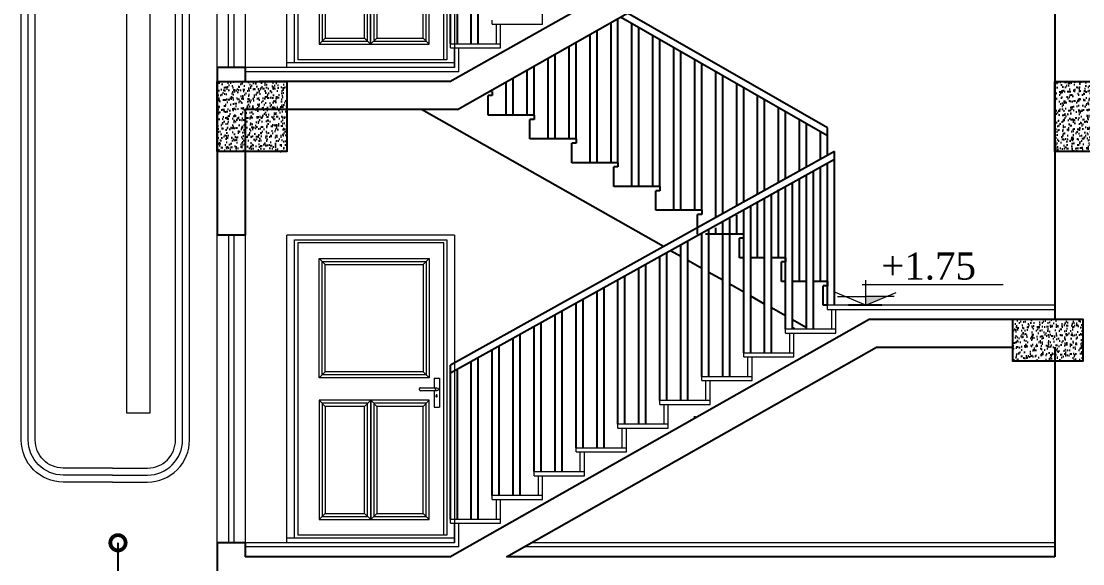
# Model space of a CAD drawing. Header units: metres. Extents: x -1655 to 449, y 40 to 361.
# Drawn here: x 247.21 to 254.81, y 47 to 50.88 of the extents above; entities that cross this region are included whole.
import ezdxf

# ---------------------------------------------------------------- set-up
doc = ezdxf.new("R2010")
doc.units = ezdxf.units.M
doc.header["$MEASUREMENT"] = 0
doc.linetypes.add('DASHDOT', pattern=[1, 0.5, -0.25, 0, -0.25])
doc.layers.add('A-WALL', color=7, linetype='Continuous')
doc.layers.add('TEXT', color=3, linetype='Continuous')
for name, color, linetype, lineweight in [('Layer3', 144, 'Continuous', 15), ('Layer4', 252, 'Continuous', 25), ('Layer5', 31, 'Continuous', 9)]:
    doc.layers.add(name, color=color, linetype=linetype, lineweight=lineweight)
doc.styles.add('DIMPLAN', font='romanc.shx', dxfattribs={"height": 0.15})
doc.styles.get("Standard").update_dxf_attribs({"font": 'arial.ttf'})
doc.dimstyles.new('DIMPLAN', dxfattribs={"dimtxt": 0.009, "dimasz": 0.219, "dimexe": 0.2, "dimexo": 0.2, "dimgap": 0.05, "dimtad": 0, "dimzin": 0, "dimdsep": 46, "dimtxsty": 'DIMPLAN', "dimblk1": 'DOTSMALL', "dimblk2": 'DOTSMALL', "dimsah": 1, "dimcen": 0, "dimse1": 1, "dimse2": 1, "dimclrd": 1, "dimclre": 1, "dimclrt": 2, "dimadec": 0, "dimazin": 0, "dimtfac": 0.909091, "dimtofl": 0, "dimtmove": 1, "dimatfit": 3, "dimldrblk": 'DOTSMALL', "dimfxl": 0.2, "dimtolj": 1, "dimtzin": 0, "dimarcsym": 0})

# ---------------------------------------------------------------- blocks, each defined once
blk = doc.blocks.new('st d')
at = {"layer": 'Layer4'}
for p, q in [((4903.8463, 1927.8608), (4904.1763, 1927.8608)), ((4903.8463, 1927.8608), (4903.8463, 1927.8308)), ((4903.8463, 1927.8308), (4903.8763, 1927.8308)), ((4903.8763, 1927.6908), (4903.8763, 1927.8308))]:
    blk.add_line(p, q, dxfattribs=at)
blk = doc.blocks.new('120')
at = {"layer": 'Layer5'}
for p, q in [((6646.0053, 1789.0429), (6644.8053, 1789.0429)), ((6644.8053, 1786.8429), (6644.8053, 1789.0429)), ((6644.8603, 1786.8759), (6644.8603, 1789.0099)), ((6644.8603, 1789.0099), (6645.9503, 1789.0099)), ((6645.9503, 1789.0099), (6645.9503, 1786.8979)), ((6646.0053, 1789.0429), (6646.0053, 1786.8429)), ((6646.0053, 1789.0429), (6646.0053, 1786.8759)), ((6644.8823, 1788.9879), (6644.8823, 1786.8979)), ((6645.9283, 1788.9879), (6644.8823, 1788.9879)), ((6645.9283, 1786.8979), (6645.9283, 1788.9879)), ((6645.0354, 1788.0228), (6645.0354, 1788.8769)), ((6645.0354, 1788.8769), (6645.0794, 1788.8329)), ((6645.0354, 1788.8769), (6645.824, 1788.8769)), ((6645.0574, 1788.0448), (6645.0574, 1788.8549)), ((6645.0574, 1788.8549), (6645.802, 1788.8549)), ((6645.824, 1788.8769), (6645.78, 1788.8329)), ((6645.802, 1788.8549), (6645.802, 1788.0448)), ((6645.824, 1788.8769), (6645.824, 1788.0228)), ((6645.0794, 1788.0668), (6645.0794, 1788.8329)), ((6645.0794, 1788.8329), (6645.78, 1788.8329)), ((6645.78, 1788.8329), (6645.78, 1788.0668)), ((6645.0794, 1788.0668), (6645.0354, 1788.0228)), ((6645.824, 1788.0228), (6645.0354, 1788.0228)), ((6645.802, 1788.0448), (6645.0574, 1788.0448)), ((6645.78, 1788.0668), (6645.0794, 1788.0668)), ((6645.78, 1788.0668), (6645.824, 1788.0228)), ((6645.859, 1788.0217), (6645.8975, 1788.0217)), ((6645.859, 1788.0217), (6645.859, 1787.9524)), ((6645.8975, 1788.0217), (6645.8975, 1787.8127)), ((6645.7538, 1787.9375), (6645.7538, 1787.9458)), ((6645.7604, 1787.9524), (6645.879, 1787.9524)), ((6645.879, 1787.9309), (6645.7604, 1787.9309)), ((6645.859, 1787.9309), (6645.859, 1787.8127)), ((6645.0354, 1787.8629), (6645.0354, 1787.0089)), ((6645.4047, 1787.8629), (6645.0354, 1787.8629)), ((6645.0794, 1787.8189), (6645.0354, 1787.8629)), ((6645.0574, 1787.8409), (6645.0574, 1787.0309)), ((6645.3827, 1787.8409), (6645.0574, 1787.8409)), ((6645.0794, 1787.8189), (6645.0794, 1787.0529)), ((6645.3607, 1787.8189), (6645.0794, 1787.8189)), ((6645.3607, 1787.8189), (6645.4047, 1787.8629)), ((6645.3607, 1787.0529), (6645.3607, 1787.8189)), ((6645.3827, 1787.0309), (6645.3827, 1787.8409)), ((6645.4047, 1787.0089), (6645.4047, 1787.8629)), ((6645.4047, 1787.8629), (6645.4047, 1787.0089)), ((6645.824, 1787.8629), (6645.4047, 1787.8629)), ((6645.4487, 1787.8189), (6645.4047, 1787.8629)), ((6645.4267, 1787.8409), (6645.4267, 1787.0309)), ((6645.802, 1787.8409), (6645.4267, 1787.8409)), ((6645.4487, 1787.8189), (6645.4487, 1787.0529)), ((6645.78, 1787.8189), (6645.4487, 1787.8189)), ((6645.78, 1787.8189), (6645.824, 1787.8629)), ((6645.78, 1787.0529), (6645.78, 1787.8189)), ((6645.802, 1787.0309), (6645.802, 1787.8409)), ((6645.824, 1787.0089), (6645.824, 1787.8629)), ((6645.859, 1787.8127), (6645.8975, 1787.8127)), ((6645.0354, 1787.0089), (6645.0794, 1787.0529)), ((6645.0574, 1787.0309), (6645.3827, 1787.0309)), ((6645.0794, 1787.0529), (6645.3607, 1787.0529)), ((6645.4047, 1787.0089), (6645.3607, 1787.0529)), ((6645.4047, 1787.0089), (6645.4487, 1787.0529)), ((6645.4267, 1787.0309), (6645.802, 1787.0309)), ((6645.4487, 1787.0529), (6645.78, 1787.0529)), ((6645.824, 1787.0089), (6645.78, 1787.0529)), ((6645.0354, 1787.0089), (6645.4047, 1787.0089)), ((6645.4047, 1787.0089), (6645.824, 1787.0089)), ((6645.9503, 1786.8979), (6644.8823, 1786.8979)), ((6646.0053, 1786.8759), (6644.8053, 1786.8759))]:
    blk.add_line(p, q, dxfattribs=at)
blk.add_circle((6645.8791, 1787.9416), 0.0108, dxfattribs=at)
for centre, radius, start, end in [((6645.7604, 1787.9458), 0.0066, 90, 180), ((6645.7604, 1787.9375), 0.0066, 180, 270), ((6645.8761, 1787.8906), 0.00486, 103.06396, 75.2043), ((6645.8762, 1787.8984), 0.00328, 290.03594, 248.23232)]:
    blk.add_arc(centre, radius, start, end, dxfattribs=at)
blk = doc.blocks.new('_DOTSMALL')
at = {"color": 0, "linetype": 'ByBlock', "const_width": 0.5}
blk.add_lwpolyline([(-0.0625, 0, 1), (0.0625, 0, 1)], format="xyb", close=True, dxfattribs=at)
blk = doc.blocks.new('*D96')
at = {"color": 1, "lineweight": -2, "ltscale": 0.1, "transparency": 16777216}
for p, q in [((247.9005, 47.1505), (247.9005, 46.6684)), ((247.9005, 45.6505), (247.9005, 46.1327))]:
    blk.add_line(p, q, dxfattribs=at)
at = {"layer": 'DEFPOINTS', "color": 0, "ltscale": 0.1, "transparency": 16777216}
for p in [(248.6107, 47.1505), (247.9005, 45.6505), (248.6107, 45.6505)]:
    blk.add_point(p, dxfattribs=at)
at = {"color": 1, "lineweight": -2, "ltscale": 0.1, "transparency": 16777216, "xscale": 0.2189999999999999, "yscale": 0.2189999999999999, "zscale": 0.2189999999999999}
for p, rotation in [((247.9005, 47.1505), 90.00091462169881), ((247.9005, 45.6505), 270.0009146216988)]:
    blk.add_blockref('_DOTSMALL', p, dxfattribs=dict(at, rotation=rotation))
at = {"color": 2, "ltscale": 0.1, "transparency": 16777216, "insert": (247.9005, 46.4005), "char_height": 0.15, "attachment_point": 5, "rotation": 270.00091, "style": 'DIMPLAN'}
blk.add_mtext('\\A1;1.50', dxfattribs=at)
blk = doc.blocks.new('500')
at = {"layer": 'A-WALL', "ltscale": 0.1}
h = blk.add_hatch(dxfattribs=at)
h.set_pattern_fill('AR-SAND', color=251, scale=0.001, angle=45)
h.set_pattern_definition([(82.5, (2066.168173, -109.763723), (-0.03573813487, 0.0334753489), [0, -0.038608, 0, -0.04318, 0, -0.041275]), (52.5, (2066.168173, -109.76372), (-0.0189010928, 0.0824732851), [0, -0.020828, 0, -0.034798, 0, -0.013335]), (12.5, (2066.14608, -109.785815), (0.0558299826, 0.0560332312), [0, -0.0127, 0, -0.04572, 0, -0.05969]), (2.5, (2066.14608, -109.785815), (0.0382281109, 0.0697550782), [0, -0.00635, 0, -0.029972, 0, -0.03429])])
h.paths.add_polyline_path([(6632.6902, 1779.9429), (6632.1902, 1779.9429), (6632.1902, 1779.4429), (6632.6902, 1779.4429)])
at = {"ltscale": 0.1}
blk.add_lwpolyline([(6632.1902, 1779.9429), (6632.6902, 1779.9429), (6632.6902, 1779.4429), (6632.1902, 1779.4429), (6632.1902, 1779.9429)], dxfattribs=at)
blk = doc.blocks.new('30500')
at = {"layer": 'A-WALL', "ltscale": 0.1}
h = blk.add_hatch(dxfattribs=at)
h.set_pattern_fill('AR-SAND', color=251, scale=0.001, angle=45)
h.set_pattern_definition([(82.5, (2071.518156, -101.26364), (-0.03573813487, 0.0334753489), [0, -0.038608, 0, -0.04318, 0, -0.041275]), (52.5, (2071.518156, -101.26364), (-0.0189010928, 0.0824732851), [0, -0.020828, 0, -0.034798, 0, -0.013335]), (12.5, (2071.496064, -101.285732), (0.0558299826, 0.0560332312), [0, -0.0127, 0, -0.04572, 0, -0.05969]), (2.5, (2071.496064, -101.28573), (0.0382281109, 0.0697550782), [0, -0.00635, 0, -0.029972, 0, -0.03429])])
h.paths.add_polyline_path([(6638.0402, 1788.4429), (6637.5402, 1788.4429), (6637.5402, 1788.1429), (6638.0402, 1788.1429)])
at = {"ltscale": 0.1}
blk.add_lwpolyline([(6637.5402, 1788.4429), (6638.0402, 1788.4429), (6638.0402, 1788.1429), (6637.5402, 1788.1429), (6637.5402, 1788.4429)], dxfattribs=at)
blk = doc.blocks.new('nivoo')
at = {"layer": 'Layer3'}
blk.add_hatch(color=256, dxfattribs=at).paths.add_polyline_path([(1.1767, -0.1056), (1.3256, -0.1678), (1.3256, -0.1056)])
for p, q in [((1.3256, -0.1678), (1.3256, 0.0114)), ((1.35, -0.0205), (0.3424, -0.0205)), ((1.3256, -0.1678), (1.1088, -0.0772)), ((1.123, -0.1056), (1.3256, -0.1056)), ((1.3256, -0.1678), (1.5424, -0.0772)), ((1.5282, -0.1056), (1.3256, -0.1056))]:
    blk.add_line(p, q, dxfattribs=at)
at = {"layer": 'Layer4', "linetype": 'DASHDOT'}
blk.add_line((1.2094, -0.1678), (1.448, -0.1678), dxfattribs=at)

msp = doc.modelspace()

# ---------------------------------------------------------------- linework, layer by layer
at = {"ltscale": 0.1}
for p, q in [((254.608, 51.9506), (254.608, 48.7506)), ((248.6104, 50.5505), (248.6104, 49.3505)), ((248.8104, 50.5505), (248.6104, 50.5505)), ((248.8104, 50.5505), (248.8104, 50.4505)), ((248.8104, 50.2505), (248.8104, 49.3505)), ((248.8107, 49.3505), (248.6104, 49.3505)), ((253.2777, 48.7506), (254.308, 48.7506)), ((253.3304, 48.5506), (254.308, 48.5506)), ((254.608, 48.5506), (254.608, 47.0505)), ((248.6107, 47.1505), (248.6104, 47.1505)), ((248.6107, 47.1505), (248.6107, 45.6505)), ((248.8107, 47.1505), (248.6107, 47.1505)), ((248.8107, 47.1505), (248.8107, 47.0505)), ((254.608, 47.0505), (250.6832, 47.0505))]:
    msp.add_line(p, q, dxfattribs=at)
at = {"ltscale": 0.5}
for p, q in [((250.2775, 50.4506), (248.9104, 50.4505)), ((250.3302, 50.2506), (248.8104, 50.2505)), ((250.2776, 47.0506), (248.8107, 47.0505))]:
    msp.add_line(p, q, dxfattribs=at)
at = {"layer": 'A-WALL', "ltscale": 0.1}
for p, q in [((250.2775, 50.4506), (253.2776, 52.1506)), ((250.3302, 50.2506), (253.3304, 51.9506)), ((250.2776, 47.0506), (253.2777, 48.7506)), ((250.6832, 47.0505), (253.3304, 48.5506))]:
    msp.add_line(p, q, dxfattribs=at)
at = {"layer": 'A-WALL', "color": 1, "ltscale": 0.1}
for p, q in [((250.4303, 50.7196), (250.4303, 51.8469)), ((250.4303, 50.7196), (250.4303, 51.8469)), ((250.4803, 50.7196), (250.4803, 51.8747)), ((250.4803, 50.7196), (250.4803, 51.8747)), ((250.2803, 50.7196), (250.2803, 51.8206)), ((250.2803, 50.7196), (250.2803, 51.8206)), ((250.3303, 50.7196), (250.3303, 51.7912)), ((250.3303, 50.7196), (250.3303, 51.7912)), ((253.0304, 49.9506), (250.2804, 48.4206)), ((253.0304, 49.9506), (250.2804, 48.4206)), ((253.0304, 48.8496), (253.0304, 49.9506)), ((253.0304, 48.8506), (253.0304, 49.9506)), ((253.0304, 48.8496), (253.0304, 49.9506)), ((253.0304, 48.8506), (253.0304, 49.9506)), ((253.0304, 49.8934), (250.2804, 48.3634)), ((253.0304, 49.8934), (250.2804, 48.3634)), ((252.9804, 48.8496), (252.9804, 49.8656)), ((252.9804, 48.8496), (252.9804, 49.8656)), ((252.8304, 48.6796), (252.8304, 49.7821)), ((252.8304, 48.6796), (252.8304, 49.7821)), ((252.8804, 48.6796), (252.8804, 49.8099)), ((252.8804, 48.6796), (252.8804, 49.8099)), ((252.7304, 48.6796), (252.7304, 49.7265)), ((252.7304, 48.6796), (252.7304, 49.7265)), ((252.5804, 48.5096), (252.5804, 49.6473)), ((252.5804, 48.5096), (252.5804, 49.6473)), ((252.6804, 48.6796), (252.6804, 49.6987)), ((252.6804, 48.6796), (252.6804, 49.6987)), ((252.4304, 48.5096), (252.4304, 49.5559)), ((252.4304, 48.5096), (252.4304, 49.5559)), ((252.5304, 48.5096), (252.5304, 49.6169)), ((252.5304, 48.5096), (252.5304, 49.6169)), ((252.3804, 48.5096), (252.3804, 49.5255)), ((252.3804, 48.5096), (252.3804, 49.5255)), ((252.2304, 48.3396), (252.2304, 49.4483)), ((252.2304, 48.3396), (252.2304, 49.4483)), ((252.2804, 48.3396), (252.2804, 49.4761)), ((252.2804, 48.3396), (252.2804, 49.4761)), ((252.0804, 48.3396), (252.0804, 49.3649)), ((252.0804, 48.3396), (252.0804, 49.3649)), ((252.1304, 48.3396), (252.1304, 49.3927)), ((252.1304, 48.3396), (252.1304, 49.3927)), ((251.9304, 48.1696), (251.9304, 49.2814)), ((251.9304, 48.1696), (251.9304, 49.2814)), ((251.9804, 48.1696), (251.9804, 49.3092)), ((251.9804, 48.1696), (251.9804, 49.3092)), ((251.7804, 48.1696), (251.7804, 49.1979)), ((251.7804, 48.1696), (251.7804, 49.1979)), ((251.8304, 48.1696), (251.8304, 49.2258)), ((251.8304, 48.1696), (251.8304, 49.2258)), ((251.6304, 47.9996), (251.6304, 49.1145)), ((251.6304, 47.9996), (251.6304, 49.1145)), ((251.6804, 47.9996), (251.6804, 49.1423)), ((251.6804, 47.9996), (251.6804, 49.1423)), ((251.4804, 47.9996), (251.4804, 49.031)), ((251.4804, 47.9996), (251.4804, 49.031)), ((251.5304, 47.9996), (251.5304, 49.0589)), ((251.5304, 47.9996), (251.5304, 49.0589)), ((251.3304, 47.8296), (251.3304, 48.9476)), ((251.3304, 47.8296), (251.3304, 48.9476)), ((251.3804, 47.8296), (251.3804, 48.9754)), ((251.3804, 47.8296), (251.3804, 48.9754)), ((251.2304, 47.8296), (251.2304, 48.8919)), ((251.2304, 47.8296), (251.2304, 48.8919)), ((251.0804, 47.6596), (251.0804, 48.8085)), ((251.0804, 47.6596), (251.0804, 48.8085)), ((251.1804, 47.8296), (251.1804, 48.8641)), ((251.1804, 47.8296), (251.1804, 48.8641)), ((250.9304, 47.6596), (250.9304, 48.725)), ((250.9304, 47.6596), (250.9304, 48.725)), ((251.0304, 47.6596), (251.0304, 48.7807)), ((251.0304, 47.6596), (251.0304, 48.7807)), ((250.7804, 47.4896), (250.7804, 48.6416)), ((250.7804, 47.4896), (250.7804, 48.6416)), ((250.8804, 47.6596), (250.8804, 48.6972)), ((250.8804, 47.6596), (250.8804, 48.6972)), ((250.7304, 47.4896), (250.7304, 48.6138)), ((250.7304, 47.4896), (250.7304, 48.6138)), ((250.5804, 47.4896), (250.5804, 48.5303)), ((250.5804, 47.4896), (250.5804, 48.5303)), ((250.6304, 47.4896), (250.6304, 48.5581)), ((250.6304, 47.4896), (250.6304, 48.5581)), ((250.2804, 47.3196), (250.2804, 48.4206)), ((250.2804, 47.3196), (250.2804, 48.4206)), ((250.4304, 47.3196), (250.4304, 48.4469)), ((250.4304, 47.3196), (250.4304, 48.4469)), ((250.4804, 47.3196), (250.4804, 48.4747)), ((250.4804, 47.3196), (250.4804, 48.4747)), ((250.3304, 47.3196), (250.3304, 48.3912)), ((250.3304, 47.3196), (250.3304, 48.3912))]:
    msp.add_line(p, q, dxfattribs=at)
at = {"layer": 'A-WALL', "color": 251, "ltscale": 0.1}
for p, q in [((252.9804, 50.1196), (251.5479, 50.9406)), ((252.9804, 50.1196), (251.5479, 50.9406)), ((251.4304, 49.8696), (251.4304, 50.8739)), ((251.4304, 49.8696), (251.4304, 50.8739)), ((251.4804, 49.8696), (251.4804, 50.9023)), ((251.4804, 49.8696), (251.4804, 50.9023)), ((252.9804, 50.062), (251.4974, 50.9119)), ((252.9804, 50.062), (251.4974, 50.9119)), ((251.5804, 49.6996), (251.5804, 50.8644)), ((251.5804, 49.6996), (251.5804, 50.8644)), ((251.2804, 49.8696), (251.2804, 50.7889)), ((251.2804, 49.8696), (251.2804, 50.7889)), ((251.3304, 49.8696), (251.3304, 50.8173)), ((251.3304, 49.8696), (251.3304, 50.8173)), ((251.6304, 49.6996), (251.6304, 50.8357)), ((251.6304, 49.6996), (251.6304, 50.8357)), ((251.7304, 49.6996), (251.7304, 50.7784)), ((251.7304, 49.6996), (251.7304, 50.7784)), ((251.1304, 50.0396), (251.1304, 50.7039)), ((251.1304, 50.0396), (251.1304, 50.7039)), ((251.1804, 50.0396), (251.1804, 50.7323)), ((251.1804, 50.0396), (251.1804, 50.7323)), ((251.7804, 49.6996), (251.7804, 50.7497)), ((251.7804, 49.6996), (251.7804, 50.7497)), ((250.9804, 50.0396), (250.9804, 50.6189)), ((250.9804, 50.0396), (250.9804, 50.6189)), ((251.0304, 50.0396), (251.0304, 50.6473)), ((251.0304, 50.0396), (251.0304, 50.6473)), ((251.8804, 49.5296), (251.8804, 50.6924)), ((251.8804, 49.5296), (251.8804, 50.6924)), ((251.9304, 49.5296), (251.9304, 50.6638)), ((251.9304, 49.5296), (251.9304, 50.6638)), ((250.8804, 50.2096), (250.8804, 50.5623)), ((250.8804, 50.2096), (250.8804, 50.5623)), ((252.0304, 49.5296), (252.0304, 50.6064)), ((252.0304, 49.5296), (252.0304, 50.6064)), ((252.0804, 49.5296), (252.0804, 50.5778)), ((252.0804, 49.5296), (252.0804, 50.5778)), ((250.7304, 50.2096), (250.7304, 50.4773)), ((250.7304, 50.2096), (250.7304, 50.4773)), ((250.8304, 50.2096), (250.8304, 50.5339)), ((250.8304, 50.2096), (250.8304, 50.5339)), ((252.1804, 49.4777), (252.1804, 50.5205)), ((252.1804, 49.4777), (252.1804, 50.5205)), ((252.2304, 49.5055), (252.2304, 50.4918)), ((252.2304, 49.5055), (252.2304, 50.4918)), ((250.6804, 50.2096), (250.6804, 50.4489)), ((250.6804, 50.2096), (250.6804, 50.4489)), ((252.3304, 49.5612), (252.3304, 50.4345)), ((252.3304, 49.5612), (252.3304, 50.4345)), ((252.3804, 49.589), (252.3804, 50.4058)), ((252.3804, 49.589), (252.3804, 50.4058)), ((252.4804, 49.645), (252.4804, 50.3485)), ((252.4804, 49.645), (252.4804, 50.3485)), ((252.5304, 49.6754), (252.5304, 50.3199)), ((252.5304, 49.6754), (252.5304, 50.3199)), ((252.6304, 49.7281), (252.6304, 50.2626)), ((252.6304, 49.7281), (252.6304, 50.2626)), ((252.6804, 49.7559), (252.6804, 50.2339)), ((252.6804, 49.7559), (252.6804, 50.2339)), ((252.7804, 49.8115), (252.7804, 50.1766)), ((252.7804, 49.8115), (252.7804, 50.1766)), ((252.8304, 49.8393), (252.8304, 50.1479)), ((252.8304, 49.8393), (252.8304, 50.1479)), ((252.9304, 49.895), (252.9304, 50.0906)), ((252.9304, 49.895), (252.9304, 50.0906)), ((252.9804, 49.9228), (252.9804, 50.1196)), ((252.9804, 49.9228), (252.9804, 50.1196)), ((252.9304, 49.0196), (252.9304, 49.8378)), ((252.9304, 49.0196), (252.9304, 49.8378)), ((252.7804, 49.0196), (252.7804, 49.7543)), ((252.7804, 49.0196), (252.7804, 49.7543)), ((252.6304, 49.1896), (252.6304, 49.6778)), ((252.6304, 49.1896), (252.6304, 49.6778)), ((252.4804, 49.1896), (252.4804, 49.5864)), ((252.4804, 49.1896), (252.4804, 49.5864)), ((252.5304, 49.4529), (252.5304, 49.6169)), ((252.5304, 49.4529), (252.5304, 49.6169)), ((252.3304, 49.3596), (252.3304, 49.495)), ((252.3304, 49.3596), (252.3304, 49.495)), ((252.3804, 49.3596), (252.3804, 49.5255)), ((252.3804, 49.3596), (252.3804, 49.5255)), ((252.1804, 49.3596), (252.1804, 49.4036)), ((252.1804, 49.3596), (252.1804, 49.4036)), ((252.2304, 49.3596), (252.2304, 49.4341)), ((252.2304, 49.3596), (252.2304, 49.4341)), ((252.0304, 48.0438), (252.0304, 48.0564)), ((252.0304, 48.0438), (252.0304, 48.0564))]:
    msp.add_line(p, q, dxfattribs=at)
at = {"layer": 'Layer3'}
for p, q in [((248.6102, 50.5505), (248.6102, 52.7505)), ((248.6904, 52.7505), (248.6904, 50.5505)), ((248.7304, 52.7505), (248.7304, 50.5505)), ((248.8104, 52.7505), (248.8104, 50.5505)), ((248.6105, 47.1505), (248.6104, 49.3505)), ((248.6907, 49.3505), (248.6907, 47.1505)), ((248.7307, 49.3505), (248.7307, 47.1505)), ((248.8107, 49.3505), (248.8107, 47.1505))]:
    msp.add_line(p, q, dxfattribs=at)
at = {"layer": 'Layer4'}
for p, q in [((250.5504, 50.2096), (250.5504, 50.3496)), ((250.5804, 50.3496), (250.5504, 50.3496)), ((250.5504, 50.2096), (250.5504, 50.3496)), ((250.5804, 50.3496), (250.5504, 50.3496)), ((250.5804, 50.3796), (250.558, 50.3796)), ((250.5804, 50.3796), (250.558, 50.3796)), ((250.5804, 50.3796), (250.5804, 50.3496)), ((250.5804, 50.3796), (250.5804, 50.3496)), ((251.8058, 49.2693), (250.0741, 50.2506)), ((251.8058, 49.2693), (250.0741, 50.2506)), ((252.3804, 49.3596), (252.1081, 49.3596)), ((252.3804, 49.3596), (252.1081, 49.3596)), ((252.3504, 49.1896), (252.3504, 49.3296)), ((252.3804, 49.3296), (252.3504, 49.3296)), ((252.3504, 49.1896), (252.3504, 49.3296)), ((252.3804, 49.3296), (252.3504, 49.3296)), ((251.9304, 49.1987), (251.8568, 49.2404)), ((251.9304, 49.1987), (251.8568, 49.2404)), ((252.3804, 49.1896), (252.3504, 49.1896)), ((252.3804, 49.1896), (252.3504, 49.1896)), ((252.5304, 49.1896), (252.4304, 49.1896)), ((252.5304, 49.1896), (252.4304, 49.1896)), ((252.6804, 49.1896), (252.5804, 49.1896)), ((252.6804, 49.1896), (252.5804, 49.1896)), ((252.6804, 49.1896), (252.6804, 49.1596)), ((252.6804, 49.1896), (252.6804, 49.1596)), ((252.0804, 49.1137), (251.9804, 49.1704)), ((252.0804, 49.1137), (251.9804, 49.1704)), ((252.6504, 49.0196), (252.6504, 49.1596)), ((252.6804, 49.1596), (252.6504, 49.1596)), ((252.6504, 49.0196), (252.6504, 49.1596)), ((252.6804, 49.1596), (252.6504, 49.1596)), ((252.2304, 49.0287), (252.1304, 49.0854)), ((252.2304, 49.0287), (252.1304, 49.0854)), ((252.3804, 48.9437), (252.2804, 49.0004)), ((252.3804, 48.9437), (252.2804, 49.0004)), ((252.6804, 49.0196), (252.6504, 49.0196)), ((252.6804, 49.0196), (252.6504, 49.0196)), ((252.8304, 49.0196), (252.7304, 49.0196)), ((252.8304, 49.0196), (252.7304, 49.0196)), ((252.9804, 49.0196), (252.8804, 49.0196)), ((252.9804, 49.0196), (252.8804, 49.0196)), ((252.9504, 48.8496), (252.9504, 48.9896)), ((252.9804, 48.9896), (252.9504, 48.9896)), ((252.9504, 48.8496), (252.9504, 48.9896)), ((252.9804, 48.9896), (252.9504, 48.9896)), ((252.9804, 49.0196), (252.9804, 48.9896)), ((252.9804, 49.0196), (252.9804, 48.9896)), ((252.5304, 48.8587), (252.4304, 48.9154)), ((252.5304, 48.8587), (252.4304, 48.9154)), ((252.6804, 48.7737), (252.5804, 48.8304)), ((252.6804, 48.7737), (252.5804, 48.8304)), ((252.9804, 48.8496), (252.9504, 48.8496)), ((252.9804, 48.8496), (252.9504, 48.8496)), ((252.8304, 48.6887), (252.7304, 48.7454)), ((252.8304, 48.6887), (252.7304, 48.7454)), ((252.7433, 48.6806), (252.7304, 48.6879)), ((252.7433, 48.6806), (252.7304, 48.6879))]:
    msp.add_line(p, q, dxfattribs=at)
at = {"layer": 'Layer5'}
for p, q in [((250.9403, 50.8606), (250.9403, 51.0306)), ((250.9403, 50.8606), (250.9403, 51.0306)), ((250.5803, 50.8606), (250.5803, 50.8906)), ((250.5803, 50.8606), (250.5803, 50.8906)), ((250.5803, 50.8606), (250.5803, 50.8906)), ((250.5803, 50.8606), (250.5803, 50.8906)), ((250.5803, 50.8606), (250.9403, 50.8606)), ((250.5803, 50.8606), (250.9403, 50.8606)), ((250.6103, 50.7206), (250.6103, 50.8606)), ((250.6103, 50.7206), (250.6103, 50.8606)), ((250.6103, 50.7206), (250.6103, 50.8606)), ((250.6103, 50.7206), (250.6103, 50.8606)), ((250.6403, 50.6906), (250.6403, 50.8606)), ((250.6403, 50.6906), (250.6403, 50.8606)), ((250.2803, 50.6906), (250.2803, 50.7206)), ((250.2803, 50.7206), (250.6103, 50.7206)), ((250.2803, 50.6906), (250.2803, 50.7206)), ((250.2803, 50.7206), (250.6403, 50.7206)), ((250.2803, 50.6906), (250.2803, 50.7206)), ((250.2803, 50.7206), (250.6103, 50.7206)), ((250.2803, 50.6906), (250.2803, 50.7206)), ((250.2803, 50.7206), (250.6403, 50.7206)), ((250.2803, 50.6906), (250.6103, 50.6906)), ((250.2803, 50.6906), (250.6403, 50.6906)), ((250.2803, 50.6906), (250.6103, 50.6906)), ((250.2803, 50.6906), (250.6403, 50.6906)), ((250.3103, 50.5506), (250.3103, 50.6906)), ((250.3103, 50.5506), (250.3103, 50.6906)), ((250.3403, 50.5206), (250.3403, 50.6906)), ((250.3403, 50.5206), (250.3403, 50.6906)), ((250.3403, 50.5206), (250.3403, 50.6906)), ((250.3403, 50.5206), (250.3403, 50.6906)), ((250.3103, 50.5506), (248.8104, 50.5505)), ((250.3103, 50.5506), (248.8104, 50.5505)), ((250.3403, 50.5206), (248.8104, 50.5205)), ((250.3403, 50.5206), (248.8104, 50.5205)), ((254.2605, 48.8506), (252.9804, 48.8506)), ((252.9804, 48.8206), (252.9804, 48.8506)), ((252.9804, 48.8206), (252.9804, 48.8506)), ((254.608, 48.8506), (252.9804, 48.8506)), ((252.9804, 48.8206), (252.9804, 48.8506)), ((252.9804, 48.8206), (252.9804, 48.8506)), ((252.9804, 48.8206), (254.2604, 48.8206)), ((252.9804, 48.8206), (254.608, 48.8206)), ((253.0104, 48.6806), (253.0104, 48.8206)), ((253.0104, 48.6806), (253.0104, 48.8206)), ((253.0104, 48.6806), (253.0104, 48.8206)), ((253.0104, 48.6806), (253.0104, 48.8206)), ((253.0404, 48.6506), (253.0404, 48.8206)), ((253.0404, 48.6506), (253.0404, 48.8206)), ((252.6804, 48.6506), (252.6804, 48.6806)), ((252.6804, 48.6806), (253.0404, 48.6806)), ((252.6804, 48.6506), (252.6804, 48.6806)), ((252.6804, 48.6506), (252.6804, 48.6806)), ((252.6804, 48.6806), (253.0404, 48.6806)), ((252.6804, 48.6506), (252.6804, 48.6806)), ((252.6804, 48.6506), (253.0404, 48.6506)), ((252.6804, 48.6506), (253.0404, 48.6506)), ((252.7104, 48.5106), (252.7104, 48.6506)), ((252.7104, 48.5106), (252.7104, 48.6506)), ((252.7104, 48.5106), (252.7104, 48.6506)), ((252.7104, 48.5106), (252.7104, 48.6506)), ((252.7404, 48.4806), (252.7404, 48.6506)), ((252.7404, 48.4806), (252.7404, 48.6506)), ((252.3804, 48.4806), (252.3804, 48.5106)), ((252.3804, 48.5106), (252.7404, 48.5106)), ((252.3804, 48.4806), (252.3804, 48.5106)), ((252.3804, 48.4806), (252.3804, 48.5106)), ((252.3804, 48.5106), (252.7404, 48.5106)), ((252.3804, 48.4806), (252.3804, 48.5106)), ((252.3804, 48.4806), (252.7404, 48.4806)), ((252.3804, 48.4806), (252.7404, 48.4806)), ((252.4104, 48.3406), (252.4104, 48.4806)), ((252.4104, 48.3406), (252.4104, 48.4806)), ((252.4104, 48.3406), (252.4104, 48.4806)), ((252.4104, 48.3406), (252.4104, 48.4806)), ((252.4404, 48.3106), (252.4404, 48.4806)), ((252.4404, 48.3106), (252.4404, 48.4806)), ((252.0804, 48.3106), (252.0804, 48.3406)), ((252.0804, 48.3406), (252.4404, 48.3406)), ((252.0804, 48.3106), (252.0804, 48.3406)), ((252.0804, 48.3106), (252.0804, 48.3406)), ((252.0804, 48.3406), (252.4404, 48.3406)), ((252.0804, 48.3106), (252.0804, 48.3406)), ((252.0804, 48.3106), (252.4404, 48.3106)), ((252.0804, 48.3106), (252.4404, 48.3106)), ((252.1104, 48.1706), (252.1104, 48.3106)), ((252.1104, 48.1706), (252.1104, 48.3106)), ((252.1104, 48.1706), (252.1104, 48.3106)), ((252.1104, 48.1706), (252.1104, 48.3106)), ((252.1404, 48.1406), (252.1404, 48.3106)), ((252.1404, 48.1406), (252.1404, 48.3106)), ((251.7804, 48.1406), (251.7804, 48.1706)), ((251.7804, 48.1706), (252.1404, 48.1706)), ((251.7804, 48.1406), (251.7804, 48.1706)), ((251.7804, 48.1406), (251.7804, 48.1706)), ((251.7804, 48.1706), (252.1404, 48.1706)), ((251.7804, 48.1406), (251.7804, 48.1706)), ((251.7804, 48.1406), (252.1404, 48.1406)), ((251.7804, 48.1406), (252.1404, 48.1406)), ((251.8104, 48.0006), (251.8104, 48.1406)), ((251.8104, 48.0006), (251.8104, 48.1406)), ((251.8104, 48.0006), (251.8104, 48.1406)), ((251.8104, 48.0006), (251.8104, 48.1406)), ((251.8404, 47.9706), (251.8404, 48.1406)), ((251.8404, 47.9706), (251.8404, 48.1406)), ((247.9605, 48.0796), (248.131, 48.0796)), ((251.4804, 47.9706), (251.4804, 48.0006)), ((251.4804, 48.0006), (251.8404, 48.0006)), ((251.4804, 47.9706), (251.4804, 48.0006)), ((251.4804, 47.9706), (251.4804, 48.0006)), ((251.4804, 48.0006), (251.8404, 48.0006)), ((251.4804, 47.9706), (251.4804, 48.0006)), ((251.4804, 47.9706), (251.8404, 47.9706)), ((251.4804, 47.9706), (251.8404, 47.9706)), ((251.5104, 47.8306), (251.5104, 47.9706)), ((251.5104, 47.8306), (251.5104, 47.9706)), ((251.5104, 47.8306), (251.5104, 47.9706)), ((251.5104, 47.8306), (251.5104, 47.9706)), ((251.5404, 47.8006), (251.5404, 47.9706)), ((251.5404, 47.8006), (251.5404, 47.9706)), ((251.1804, 47.8006), (251.1804, 47.8306)), ((251.1804, 47.8306), (251.5404, 47.8306)), ((251.1804, 47.8006), (251.1804, 47.8306)), ((251.1804, 47.8006), (251.1804, 47.8306)), ((251.1804, 47.8306), (251.5404, 47.8306)), ((251.1804, 47.8006), (251.1804, 47.8306)), ((251.1804, 47.8006), (251.5404, 47.8006)), ((251.1804, 47.8006), (251.5404, 47.8006)), ((251.2104, 47.6606), (251.2104, 47.8006)), ((251.2104, 47.6606), (251.2104, 47.8006)), ((251.2104, 47.6606), (251.2104, 47.8006)), ((251.2104, 47.6606), (251.2104, 47.8006)), ((251.2404, 47.6306), (251.2404, 47.8006)), ((251.2404, 47.6306), (251.2404, 47.8006)), ((250.8804, 47.6306), (250.8804, 47.6606)), ((250.8804, 47.6606), (251.2404, 47.6606)), ((250.8804, 47.6306), (250.8804, 47.6606)), ((250.8804, 47.6306), (250.8804, 47.6606)), ((250.8804, 47.6606), (251.2404, 47.6606)), ((250.8804, 47.6306), (250.8804, 47.6606)), ((250.8804, 47.6306), (251.2404, 47.6306)), ((250.8804, 47.6306), (251.2404, 47.6306)), ((250.9104, 47.4906), (250.9104, 47.6306)), ((250.9104, 47.4906), (250.9104, 47.6306)), ((250.9104, 47.4906), (250.9104, 47.6306)), ((250.9104, 47.4906), (250.9104, 47.6306)), ((250.9404, 47.4606), (250.9404, 47.6306)), ((250.9404, 47.4606), (250.9404, 47.6306)), ((250.5804, 47.4606), (250.5804, 47.4906)), ((250.5804, 47.4906), (250.9404, 47.4906)), ((250.5804, 47.4606), (250.5804, 47.4906)), ((250.5804, 47.4606), (250.5804, 47.4906)), ((250.5804, 47.4906), (250.9404, 47.4906)), ((250.5804, 47.4606), (250.5804, 47.4906)), ((250.5804, 47.4606), (250.9404, 47.4606)), ((250.5804, 47.4606), (250.9404, 47.4606)), ((250.6104, 47.3206), (250.6104, 47.4606)), ((250.6104, 47.3206), (250.6104, 47.4606)), ((250.6104, 47.3206), (250.6104, 47.4606)), ((250.6104, 47.3206), (250.6104, 47.4606)), ((250.6404, 47.2906), (250.6404, 47.4606)), ((250.6404, 47.2906), (250.6404, 47.4606)), ((250.2804, 47.2906), (250.2804, 47.3206)), ((250.2804, 47.3206), (250.6104, 47.3206)), ((250.2804, 47.2906), (250.2804, 47.3206)), ((250.2804, 47.3206), (250.6404, 47.3206)), ((250.2804, 47.2906), (250.2804, 47.3206)), ((250.2804, 47.3206), (250.6104, 47.3206)), ((250.2804, 47.2906), (250.2804, 47.3206)), ((250.2804, 47.3206), (250.6404, 47.3206)), ((250.2804, 47.2906), (250.6104, 47.2906)), ((250.2804, 47.2906), (250.6404, 47.2906)), ((250.2804, 47.2906), (250.6104, 47.2906)), ((250.2804, 47.2906), (250.6404, 47.2906)), ((250.3104, 47.1506), (250.3104, 47.2906)), ((250.3104, 47.1506), (250.3104, 47.2906)), ((250.3404, 47.1206), (250.3404, 47.2906)), ((250.3404, 47.1206), (250.3404, 47.2906)), ((250.3404, 47.1206), (250.3404, 47.2906)), ((250.3404, 47.1206), (250.3404, 47.2906)), ((250.3104, 47.1506), (248.8107, 47.1505)), ((254.608, 47.1505), (250.8597, 47.1505)), ((250.3404, 47.1206), (248.8107, 47.1205)), ((250.3404, 47.1206), (248.9105, 47.1205)), ((254.608, 47.1205), (250.8067, 47.1205))]:
    msp.add_line(p, q, dxfattribs=at)
for points in [[(247.9605, 55.1909), (247.9605, 48.0796)], [(248.131, 48.0796), (248.131, 55.1909)]]:
    msp.add_lwpolyline(points, dxfattribs=at)
for points in [[(247.8602, 47.5853), (247.5079, 47.5853, -0.414214), (247.2079, 47.8853), (247.2079, 53.1991)], [(247.8602, 47.6353), (247.5079, 47.6353, -0.414214), (247.2579, 47.8853), (247.2579, 53.1991)], [(247.8602, 47.6853), (247.5079, 47.6853, -0.414214), (247.3079, 47.8853), (247.3079, 53.1991)], [(247.8602, 47.5853), (248.1126, 47.5853, 0.414214), (248.4126, 47.8853), (248.4126, 53.1991)], [(247.8602, 47.6853), (248.1126, 47.6853, 0.414214), (248.3126, 47.8853), (248.3126, 53.1991)], [(247.8602, 47.6353), (248.1126, 47.6353, 0.414214), (248.3626, 47.8853), (248.3626, 53.1991)]]:
    msp.add_lwpolyline(points, format="xyb", dxfattribs=at)

# ---------------------------------------------------------------- block references
for name, p in [('120', (-6395.6951, -1736.2923)), ('500', (-6383.5798, -1729.4923)), ('500', (-6377.5822, -1729.4923)), ('120', (-6395.6948, -1739.6923)), ('30500', (-6383.2322, -1739.6923))]:
    msp.add_blockref(name, p)
at = {"color": 5, "extrusion": (0, 0, -1), "zscale": -1}
for p in [(-5154.7266, -1877.6512), (-5154.7266, -1877.6512), (-5155.0266, -1877.8212), (-5155.0266, -1877.8212), (-5155.3266, -1877.9912), (-5155.3266, -1877.9912), (-5155.6266, -1878.1612), (-5155.6266, -1878.1612), (-5155.9266, -1878.3312), (-5155.9266, -1878.3312)]:
    msp.add_blockref('st d', p, dxfattribs=at)
at = {"layer": 'TEXT', "xscale": -1}
msp.add_blockref('nivoo', (254.5797, 49.0184), dxfattribs=at)

# ---------------------------------------------------------------- texts
at = {"layer": 'TEXT', "ltscale": 0.2, "insert": (254.0434, 49.0295), "char_height": 0.269702, "width": 1.954014, "attachment_point": 9}
msp.add_mtext('{\\fTimes New Roman|b0|i0|c0|p18;\\H0.72x;+1.75}', dxfattribs=at)

# ---------------------------------------------------------------- dimensions: what is measured, and where the dimension line sits
at = {"ltscale": 0.1}
dim = msp.add_aligned_dim(p1=(248.6107, 47.1505), p2=(248.6107, 45.6505), distance=-0.7102, dimstyle='DIMPLAN', override={"dimfxl": 0.1, "dimfxlon": 1, "dimarcsym": 1}, dxfattribs=at)
dim.commit()
dim.dimension.update_dxf_attribs({"geometry": '*D96', "text_midpoint": (247.9005, 46.4005)})

doc.saveas('drawing.dxf')
